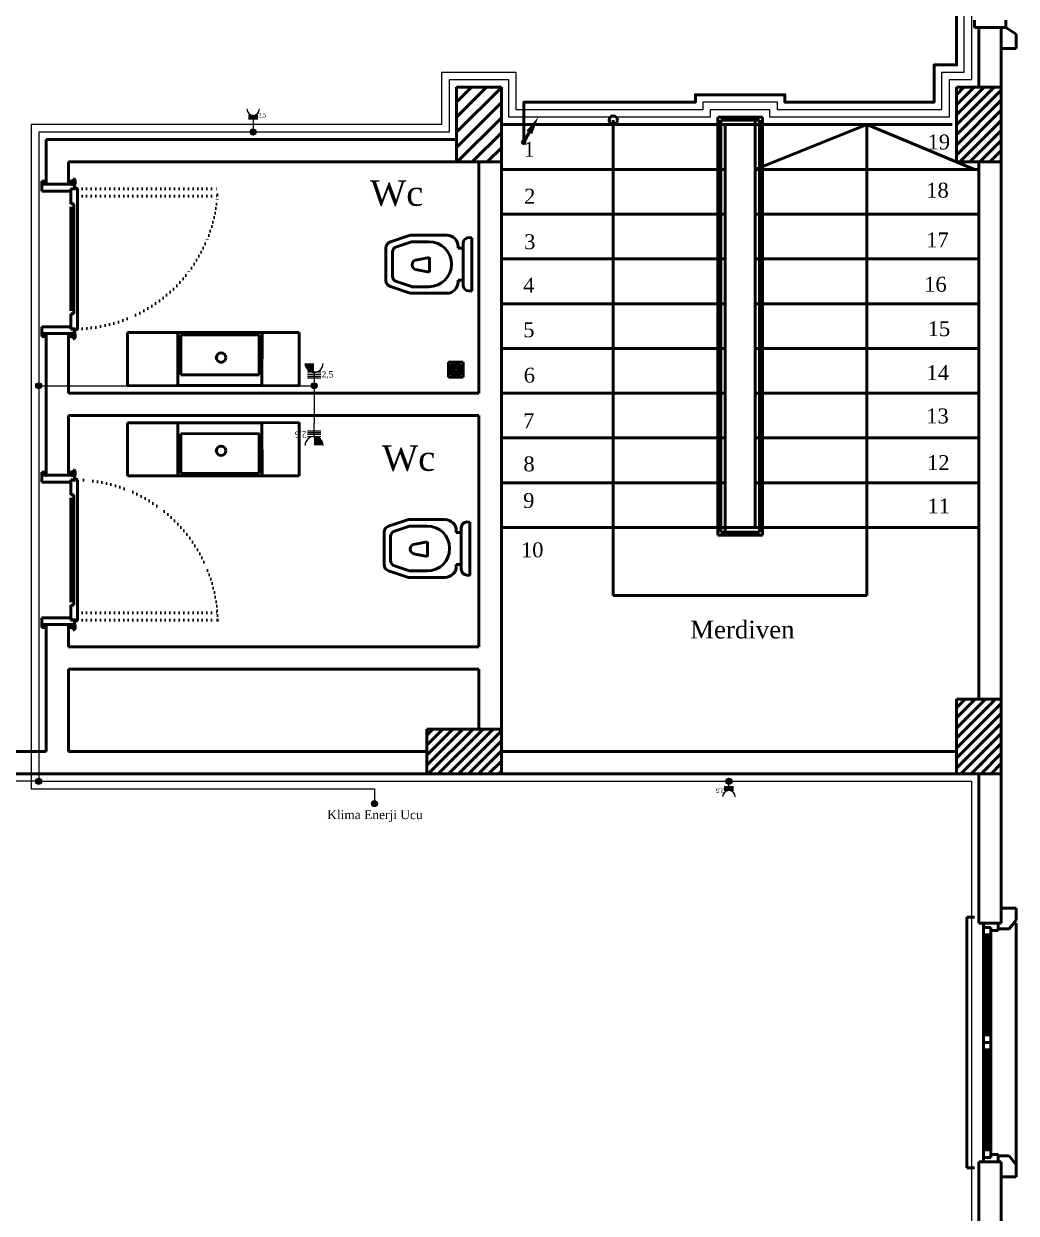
# Model space of a CAD drawing. Header units: millimetres. Extents: x 2046 to 14753, y 2361 to 29276.
# Drawn here: x 4485 to 5150, y 21076 to 21873 of the extents above; entities that cross this region are included whole.
import ezdxf

# ---------------------------------------------------------------- set-up
doc = ezdxf.new("R2010")
doc.units = ezdxf.units.MM
doc.linetypes.add('ACAD_ISO07W100', pattern=[3, 0, -3])
for name, color, linetype, lineweight in [('A.O. DUVAR', 7, 'Continuous', 50), ('KOLON HATTI  0.60 mm', 91, 'Continuous', 53), ('priz', 12, 'Continuous', 25)]:
    doc.layers.add(name, color=color, linetype=linetype, lineweight=lineweight)
doc.layers.add('aydınlatma', color=3, linetype='Continuous')
doc.layers.add('Sorti Kesiti', color=7, linetype='Continuous')
doc.styles.add('A.O. MALZEME', font='times.ttf', dxfattribs={"height": 10})
doc.styles.add('Mimari Yazı', font='times.ttf')

# ---------------------------------------------------------------- blocks, each defined once
blk = doc.blocks.new('*U72')
at = {"layer": 'priz'}
for p, q in [((-5.2, 10.5), (5.2, 10.5)), ((-5.2, 9.2), (5.2, 9.2)), ((-5.2, 7.8), (5.2, 7.8)), ((-5.2, 6.4), (5.2, 6.4)), ((0, 10.5), (0, 0))]:
    blk.add_line(p, q, dxfattribs=at)
blk.add_arc((0, 17.5), 7, 180, 0, dxfattribs=at)
at = {"layer": 'Sorti Kesiti', "style": 'Mimari Yazı'}
blk.add_text('2,5', height=4.9, dxfattribs=at).set_placement((5.4, 8.1))
blk = doc.blocks.new('*U74')
at = {"layer": 'priz'}
for p, q in [((7.5, 15), (-7.5, 15)), ((0, 15), (0, 0)), ((-7.5, 12.9), (7.5, 12.9)), ((-7.5, 10.9), (7.5, 10.9)), ((-7.5, 8.9), (7.5, 8.9))]:
    blk.add_line(p, q, dxfattribs=at)
at = {"layer": 'priz', "const_width": 10}
blk.add_lwpolyline([(-5, 25, 0.414214), (0, 20, 1)], format="xyb", dxfattribs=at)
at = {"layer": 'priz'}
blk.add_arc((0, 25), 10, 180, 0, dxfattribs=at)
at = {"layer": 'Sorti Kesiti', "style": 'Mimari Yazı'}
blk.add_text('2,5', height=7, dxfattribs=at).set_placement((8.4, 9.3))
blk = doc.blocks.new('*U75')
at = {"layer": 'priz'}
for p, q in [((7.5, 15), (-7.5, 15)), ((0, 15), (0, 0)), ((-7.5, 12.9), (7.5, 12.9)), ((-7.5, 10.9), (7.5, 10.9)), ((-7.5, 8.9), (7.5, 8.9))]:
    blk.add_line(p, q, dxfattribs=at)
at = {"layer": 'priz', "const_width": 10}
blk.add_lwpolyline([(-5, 25, 0.414214), (0, 20, 1)], format="xyb", dxfattribs=at)
at = {"layer": 'priz'}
blk.add_arc((0, 25), 10, 180, 0, dxfattribs=at)
at = {"layer": 'Sorti Kesiti', "style": 'Mimari Yazı'}
blk.add_text('2,5', height=7, dxfattribs=at).set_placement((8.4, 9.3))
blk = doc.blocks.new('*U76')
at = {"layer": 'priz'}
for p, q in [((-5.2, 10.5), (5.2, 10.5)), ((-5.2, 9.2), (5.2, 9.2)), ((-5.2, 7.8), (5.2, 7.8)), ((-5.2, 6.4), (5.2, 6.4)), ((0, 10.5), (0, 0))]:
    blk.add_line(p, q, dxfattribs=at)
blk.add_arc((0, 17.5), 7, 180, 0, dxfattribs=at)
at = {"layer": 'Sorti Kesiti', "style": 'Mimari Yazı'}
blk.add_text('2,5', height=4.9, dxfattribs=at).set_placement((5.4, 8.1))
blk = doc.blocks.new('buat priz')
at = {"layer": 'aydınlatma'}
h = blk.add_hatch(color=1, dxfattribs=at)
h.set_gradient(color1=(153, 27, 30), color2=(248, 153, 30), tint=1)
edge = h.paths.add_edge_path()
edge.add_arc((0, 0), 2, 0, 360)
at = {"layer": 'aydınlatma', "color": 1}
blk.add_circle((0, 0), 2, dxfattribs=at)

msp = doc.modelspace()

# ---------------------------------------------------------------- linework, layer by layer
at = {"layer": 'A.O. DUVAR'}
for p, q in [((5121.96, 21875.858), (5121.96, 21870.858)), ((5121.96, 21870.858), (5124.96, 21870.858)), ((5121.96, 21870.858), (5142.96, 21870.858)), ((5124.96, 21830.858), (5124.96, 21870.858)), ((5124.96, 21870.858), (5139.96, 21870.858)), ((5139.96, 21870.858), (5139.96, 21830.858)), ((5142.96, 21870.858), (5142.96, 21875.858)), ((4774.96, 21830.858), (4804.96, 21830.858)), ((4774.96, 21780.858), (4774.96, 21830.858)), ((4804.96, 21830.858), (4804.96, 21780.858)), ((5109.96, 21830.858), (5139.96, 21830.858)), ((5109.96, 21780.858), (5109.96, 21830.858)), ((5139.96, 21830.858), (5124.96, 21830.858)), ((5139.96, 21830.858), (5139.96, 21780.858)), ((4804.96, 21805.858), (4954.96, 21805.858)), ((4807.96, 21805.858), (5106.96, 21805.858)), ((4879.96, 21808.858), (4879.96, 21490.295)), ((4949.96, 21810.858), (4979.96, 21810.858)), ((4949.96, 21530.858), (4949.96, 21810.858)), ((4951.96, 21808.858), (4977.96, 21808.858)), ((4951.96, 21532.858), (4951.96, 21808.858)), ((4954.96, 21532.858), (4954.96, 21805.858)), ((4954.96, 21805.858), (4974.96, 21805.858)), ((4974.96, 21808.858), (4974.96, 21805.858)), ((4974.96, 21805.858), (5019.96, 21805.858)), ((4974.96, 21535.858), (4974.96, 21805.858)), ((5049.96, 21805.858), (4974.96, 21775.858)), ((4977.96, 21808.858), (4977.96, 21532.858)), ((4979.96, 21810.858), (4979.96, 21530.858)), ((5019.96, 21805.858), (5106.96, 21805.858)), ((5049.96, 21490.295), (5049.96, 21805.858)), ((5049.96, 21805.858), (5121.96, 21775.858)), ((4774.96, 21795.858), (4499.96, 21795.858)), ((4499.96, 21795.858), (4499.96, 21765.858)), ((4774.96, 21780.858), (4774.96, 21795.858)), ((4514.96, 21765.858), (4514.96, 21780.858)), ((4514.96, 21780.858), (4774.96, 21780.858)), ((4804.96, 21780.858), (4774.96, 21780.858)), ((4789.96, 21625.858), (4789.96, 21780.858)), ((4789.96, 21780.858), (4804.96, 21780.858)), ((4804.96, 21780.858), (4804.96, 21400.858)), ((4804.96, 21777.058), (4804.96, 21777.058)), ((4804.96, 21777.058), (4804.96, 21773.258)), ((4804.96, 21775.858), (4954.96, 21775.858)), ((4974.96, 21775.858), (5019.96, 21775.858)), ((5019.96, 21775.858), (5124.96, 21775.858)), ((5139.96, 21780.858), (5109.96, 21780.858)), ((5124.96, 21780.858), (5139.96, 21780.858)), ((5124.96, 21420.858), (5124.96, 21780.858)), ((5139.96, 21780.858), (5139.96, 21420.858)), ((4496.96, 21765.858), (4496.96, 21767.858)), ((4496.96, 21767.858), (4499.96, 21767.858)), ((4499.96, 21765.858), (4496.96, 21765.858)), ((4496.96, 21765.858), (4496.96, 21761.358)), ((4499.96, 21767.858), (4499.96, 21765.858)), ((4514.96, 21765.858), (4499.96, 21765.858)), ((4499.96, 21765.858), (4514.96, 21765.858)), ((4517.96, 21767.858), (4514.96, 21767.858)), ((4514.96, 21767.858), (4514.96, 21765.858)), ((4517.96, 21765.858), (4514.96, 21765.858)), ((4517.96, 21765.858), (4517.96, 21767.858)), ((4517.96, 21764.911), (4517.96, 21765.858)), ((4518.01, 21765.336), (4518.01, 21769.336)), ((4518.01, 21769.336), (4518.96, 21769.336)), ((4518.96, 21769.336), (4519.46, 21768.836)), ((4519.46, 21765.836), (4518.96, 21765.336)), ((4519.46, 21768.836), (4519.46, 21765.836)), ((4496.96, 21761.358), (4516.46, 21761.358)), ((4516.46, 21761.358), (4516.46, 21762.858)), ((4516.46, 21762.858), (4519.46, 21762.858)), ((4516.522, 21762.786), (4516.522, 21759.858)), ((4516.522, 21762.786), (4519.522, 21762.786)), ((4516.522, 21759.858), (4516.522, 21752.858)), ((4518.96, 21764.911), (4517.96, 21764.911)), ((4518.96, 21765.336), (4518.01, 21765.336)), ((4519.46, 21764.411), (4518.96, 21764.911)), ((4519.46, 21762.858), (4519.46, 21764.411)), ((4520.022, 21763.411), (4519.522, 21763.411)), ((4519.522, 21763.411), (4519.522, 21762.786)), ((4520.888, 21762.911), (4520.022, 21763.411)), ((4520.888, 21668.858), (4520.888, 21762.911)), ((4516.522, 21750.858), (4516.522, 21681.043)), ((4516.526, 21752.858), (4518.522, 21752.858)), ((4518.522, 21752.858), (4518.522, 21679.043)), ((4804.96, 21745.858), (4954.96, 21745.858)), ((4974.96, 21745.858), (5019.96, 21745.858)), ((5019.96, 21745.858), (5124.96, 21745.858)), ((4804.96, 21715.858), (4954.96, 21715.858)), ((4974.96, 21715.858), (5019.96, 21715.858)), ((5019.96, 21715.858), (5124.96, 21715.858)), ((4804.96, 21685.858), (4954.96, 21685.858)), ((4974.96, 21685.858), (5019.96, 21685.858)), ((5019.96, 21685.858), (5124.96, 21685.858)), ((4516.522, 21679.043), (4518.522, 21679.043)), ((4516.522, 21679.043), (4516.522, 21669.043)), ((4496.96, 21670.358), (4516.46, 21670.358)), ((4496.96, 21665.858), (4496.96, 21670.358)), ((4516.46, 21670.358), (4516.46, 21668.858)), ((4496.96, 21665.858), (4496.96, 21663.858)), ((4499.96, 21665.858), (4496.96, 21665.858)), ((4496.96, 21663.858), (4499.96, 21663.858)), ((4514.96, 21665.858), (4499.96, 21665.858)), ((4499.96, 21663.858), (4499.96, 21665.858)), ((4499.96, 21570.858), (4499.96, 21665.858)), ((4499.96, 21665.858), (4514.96, 21665.858)), ((4517.96, 21665.858), (4514.96, 21665.858)), ((4514.96, 21663.858), (4514.96, 21665.858)), ((4514.96, 21665.858), (4514.96, 21625.858)), ((4517.96, 21663.858), (4514.96, 21663.858)), ((4516.46, 21668.858), (4519.46, 21668.858)), ((4519.521, 21669.043), (4516.522, 21669.043)), ((4518.96, 21666.881), (4517.96, 21666.881)), ((4517.96, 21666.881), (4517.96, 21665.858)), ((4517.96, 21665.858), (4517.96, 21663.858)), ((4518.01, 21666.381), (4518.01, 21662.381)), ((4518.96, 21666.381), (4518.01, 21666.381)), ((4518.01, 21662.381), (4518.96, 21662.381)), ((4519.46, 21667.381), (4518.96, 21666.881)), ((4519.46, 21665.881), (4518.96, 21666.381)), ((4518.96, 21662.381), (4519.46, 21662.881)), ((4519.46, 21668.858), (4519.46, 21667.381)), ((4519.46, 21662.881), (4519.46, 21665.881)), ((4519.522, 21668.358), (4519.521, 21669.043)), ((4519.522, 21668.358), (4520.022, 21668.358)), ((4520.022, 21668.358), (4520.888, 21668.858)), ((4804.96, 21655.858), (4954.96, 21655.858)), ((4974.96, 21655.858), (5019.96, 21655.858)), ((5019.96, 21655.858), (5124.96, 21655.858)), ((4769.48, 21646.641), (4769.48, 21636.641)), ((4779.48, 21646.641), (4769.48, 21646.641)), ((4779.48, 21636.641), (4779.48, 21646.641)), ((4772.813, 21643.308), (4771.1, 21643.308)), ((4773.48, 21642.641), (4771.1, 21642.641)), ((4774.147, 21641.975), (4771.1, 21641.975)), ((4774.147, 21641.308), (4771.1, 21641.308)), ((4773.48, 21640.641), (4771.1, 21640.641)), ((4772.813, 21639.975), (4771.1, 21639.975)), ((4772.813, 21643.308), (4772.813, 21645.022)), ((4772.813, 21638.261), (4772.813, 21639.975)), ((4773.48, 21642.641), (4773.48, 21645.022)), ((4773.48, 21638.261), (4773.48, 21640.641)), ((4774.147, 21641.975), (4774.147, 21645.022)), ((4774.147, 21638.261), (4774.147, 21641.308)), ((4774.813, 21641.975), (4774.813, 21645.022)), ((4777.86, 21641.975), (4774.813, 21641.975)), ((4774.813, 21638.261), (4774.813, 21641.308)), ((4777.86, 21641.308), (4774.813, 21641.308)), ((4775.48, 21642.641), (4775.48, 21645.022)), ((4777.86, 21642.641), (4775.48, 21642.641)), ((4775.48, 21638.261), (4775.48, 21640.641)), ((4777.86, 21640.641), (4775.48, 21640.641)), ((4776.147, 21643.308), (4776.147, 21645.022)), ((4777.86, 21643.308), (4776.147, 21643.308)), ((4776.147, 21638.261), (4776.147, 21639.975)), ((4777.86, 21639.975), (4776.147, 21639.975)), ((4769.48, 21636.641), (4779.48, 21636.641)), ((4514.96, 21625.858), (4789.96, 21625.858)), ((4804.96, 21625.858), (4954.96, 21625.858)), ((4974.96, 21625.858), (5019.96, 21625.858)), ((5019.96, 21625.858), (5124.96, 21625.858)), ((4789.96, 21610.858), (4514.96, 21610.858)), ((4514.96, 21610.858), (4514.96, 21570.858)), ((4789.96, 21455.858), (4789.96, 21610.858)), ((4804.96, 21595.858), (4954.96, 21595.858)), ((4974.96, 21595.858), (5019.96, 21595.858)), ((5019.96, 21595.858), (5124.96, 21595.858)), ((4518.01, 21570.336), (4518.01, 21574.336)), ((4518.01, 21574.336), (4518.96, 21574.336)), ((4518.96, 21574.336), (4519.46, 21573.836)), ((4496.96, 21570.858), (4496.96, 21572.858)), ((4496.96, 21572.858), (4499.96, 21572.858)), ((4496.96, 21570.858), (4496.96, 21566.358)), ((4499.96, 21570.858), (4496.96, 21570.858)), ((4496.96, 21566.358), (4516.46, 21566.358)), ((4499.96, 21572.858), (4499.96, 21570.858)), ((4514.96, 21570.858), (4499.96, 21570.858)), ((4514.96, 21570.858), (4499.96, 21570.858)), ((4517.96, 21572.858), (4514.96, 21572.858)), ((4514.96, 21572.858), (4514.96, 21570.858)), ((4517.96, 21570.858), (4514.96, 21570.858)), ((4516.46, 21566.358), (4516.46, 21567.858)), ((4516.46, 21567.858), (4519.46, 21567.858)), ((4519.521, 21567.674), (4516.522, 21567.674)), ((4516.522, 21557.674), (4516.522, 21567.674)), ((4517.96, 21570.858), (4517.96, 21572.858)), ((4517.96, 21569.836), (4517.96, 21570.858)), ((4518.96, 21569.836), (4517.96, 21569.836)), ((4518.96, 21570.336), (4518.01, 21570.336)), ((4519.46, 21570.836), (4518.96, 21570.336)), ((4519.46, 21569.336), (4518.96, 21569.836)), ((4519.46, 21573.836), (4519.46, 21570.836)), ((4519.46, 21567.858), (4519.46, 21569.336)), ((4519.522, 21568.359), (4519.521, 21567.674)), ((4519.522, 21568.359), (4520.022, 21568.359)), ((4520.022, 21568.359), (4520.888, 21567.859)), ((4520.888, 21567.859), (4520.888, 21473.806)), ((4804.96, 21565.858), (4954.96, 21565.858)), ((4954.96, 21562.858), (4954.96, 21565.858)), ((4974.96, 21565.858), (5124.96, 21565.858)), ((4516.522, 21557.674), (4518.522, 21557.674)), ((4516.522, 21485.858), (4516.522, 21555.674)), ((4518.522, 21483.858), (4518.522, 21557.674)), ((4804.96, 21535.858), (4954.96, 21535.858)), ((4954.96, 21535.858), (4974.96, 21535.858)), ((4974.96, 21535.858), (5124.96, 21535.858)), ((4979.96, 21530.858), (4949.96, 21530.858)), ((4977.96, 21532.858), (4951.96, 21532.858)), ((4879.96, 21490.295), (5049.96, 21490.295)), ((4516.522, 21476.859), (4516.522, 21483.858)), ((4516.526, 21483.858), (4518.522, 21483.858)), ((4496.96, 21475.358), (4516.46, 21475.358)), ((4496.96, 21470.858), (4496.96, 21475.358)), ((4496.96, 21470.858), (4496.96, 21468.858)), ((4499.96, 21470.858), (4496.96, 21470.858)), ((4514.96, 21470.858), (4499.96, 21470.858)), ((4499.96, 21468.858), (4499.96, 21470.858)), ((4499.96, 21385.858), (4499.96, 21470.858)), ((4499.96, 21470.858), (4514.96, 21470.858)), ((4514.96, 21468.858), (4514.96, 21470.858)), ((4517.96, 21470.858), (4514.96, 21470.858)), ((4514.96, 21470.858), (4514.96, 21455.858)), ((4516.46, 21475.358), (4516.46, 21473.858)), ((4516.46, 21473.858), (4519.46, 21473.858)), ((4516.522, 21473.931), (4516.522, 21476.859)), ((4516.522, 21473.931), (4519.522, 21473.931)), ((4517.96, 21471.806), (4517.96, 21470.858)), ((4518.96, 21471.806), (4517.96, 21471.806)), ((4517.96, 21470.858), (4517.96, 21468.858)), ((4518.01, 21471.381), (4518.01, 21467.381)), ((4518.96, 21471.381), (4518.01, 21471.381)), ((4519.46, 21472.306), (4518.96, 21471.806)), ((4519.46, 21470.881), (4518.96, 21471.381)), ((4519.46, 21473.858), (4519.46, 21472.306)), ((4519.46, 21467.881), (4519.46, 21470.881)), ((4519.522, 21473.306), (4519.522, 21473.931)), ((4520.022, 21473.306), (4519.522, 21473.306)), ((4520.888, 21473.806), (4520.022, 21473.306)), ((4496.96, 21468.858), (4499.96, 21468.858)), ((4517.96, 21468.858), (4514.96, 21468.858)), ((4518.01, 21467.381), (4518.96, 21467.381)), ((4518.96, 21467.381), (4519.46, 21467.881)), ((4514.96, 21455.858), (4789.96, 21455.858)), ((4789.96, 21440.858), (4514.96, 21440.858)), ((4514.96, 21440.858), (4514.96, 21385.858)), ((4789.96, 21400.858), (4789.96, 21440.858)), ((5109.96, 21420.858), (5139.96, 21420.858)), ((5109.96, 21370.858), (5109.96, 21420.858)), ((5139.96, 21420.858), (5124.96, 21420.858)), ((5139.96, 21420.858), (5139.96, 21370.858)), ((4754.96, 21400.858), (4804.96, 21400.858)), ((4754.96, 21370.858), (4754.96, 21400.858)), ((4804.96, 21400.858), (4789.96, 21400.858)), ((4804.96, 21400.858), (4804.96, 21370.858)), ((4349.96, 21385.858), (4499.96, 21385.858)), ((4514.96, 21385.858), (4754.96, 21385.858)), ((4754.96, 21385.858), (4754.96, 21370.858)), ((4804.96, 21385.858), (5109.96, 21385.858)), ((4804.96, 21370.858), (4804.96, 21385.858)), ((5109.96, 21385.858), (5109.96, 21370.858)), ((4754.96, 21370.858), (4349.96, 21370.858)), ((4804.96, 21370.858), (4754.96, 21370.858)), ((5109.96, 21370.858), (4804.96, 21370.858)), ((5139.96, 21370.858), (5109.96, 21370.858)), ((5124.96, 21270.858), (5124.96, 21370.858)), ((5124.96, 21370.858), (5139.96, 21370.858)), ((5139.96, 21370.858), (5139.96, 21270.858)), ((5121.96, 21274.858), (5116.96, 21274.858)), ((5116.96, 21274.858), (5116.96, 21106.858)), ((5121.96, 21274.858), (5116.96, 21274.858)), ((5116.96, 21274.858), (5116.96, 21106.858)), ((5139.96, 21270.858), (5124.96, 21270.858)), ((5137.96, 21270.858), (5127.96, 21270.858)), ((5127.96, 21270.858), (5127.96, 21267.858)), ((5137.96, 21270.858), (5127.96, 21270.858)), ((5127.96, 21270.858), (5127.96, 21267.858)), ((5127.96, 21267.858), (5132.96, 21267.858)), ((5127.96, 21267.858), (5127.96, 21262.858)), ((5132.96, 21267.858), (5127.96, 21267.858)), ((5127.96, 21267.858), (5132.96, 21267.858)), ((5127.96, 21267.858), (5127.96, 21262.858)), ((5132.96, 21267.858), (5127.96, 21267.858)), ((5132.96, 21267.858), (5132.96, 21265.858)), ((5132.96, 21262.858), (5132.96, 21267.858)), ((5132.96, 21267.858), (5132.96, 21265.858)), ((5132.96, 21262.858), (5132.96, 21267.858)), ((5132.96, 21265.858), (5137.96, 21265.858)), ((5132.96, 21265.858), (5137.96, 21265.858)), ((5137.96, 21265.858), (5137.96, 21270.858)), ((5137.96, 21265.858), (5137.96, 21270.858)), ((5149.96, 21270.873), (5149.96, 21108.843)), ((5149.96, 21270.873), (5149.96, 21108.843)), ((5127.96, 21262.858), (5127.96, 21195.858)), ((5127.96, 21262.858), (5132.96, 21262.858)), ((5127.96, 21262.858), (5127.96, 21195.858)), ((5127.96, 21262.858), (5132.96, 21262.858)), ((5129.46, 21262.858), (5129.46, 21195.858)), ((5129.46, 21262.858), (5129.46, 21195.858)), ((5130.46, 21262.858), (5130.46, 21195.858)), ((5130.46, 21262.858), (5130.46, 21195.858)), ((5131.46, 21262.858), (5131.46, 21195.858)), ((5131.46, 21262.858), (5131.46, 21195.858)), ((5132.96, 21195.858), (5132.96, 21262.858)), ((5132.96, 21195.858), (5132.96, 21262.858)), ((5127.96, 21195.858), (5127.96, 21190.858)), ((5132.96, 21195.858), (5127.96, 21195.858)), ((5127.96, 21195.858), (5127.96, 21190.858)), ((5132.96, 21195.858), (5127.96, 21195.858)), ((5132.96, 21190.858), (5132.96, 21195.858)), ((5132.96, 21190.858), (5132.96, 21195.858)), ((5127.96, 21190.858), (5132.96, 21190.858)), ((5127.96, 21185.858), (5127.96, 21190.858)), ((5127.96, 21190.858), (5132.96, 21190.858)), ((5127.96, 21190.858), (5132.96, 21190.858)), ((5127.96, 21185.858), (5127.96, 21190.858)), ((5127.96, 21190.858), (5132.96, 21190.858)), ((5127.96, 21118.858), (5127.96, 21185.858)), ((5132.96, 21185.858), (5127.96, 21185.858)), ((5127.96, 21118.858), (5127.96, 21185.858)), ((5132.96, 21185.858), (5127.96, 21185.858)), ((5129.46, 21118.858), (5129.46, 21185.858)), ((5129.46, 21118.858), (5129.46, 21185.858)), ((5130.46, 21118.858), (5130.46, 21185.858)), ((5130.46, 21118.858), (5130.46, 21185.858)), ((5131.46, 21118.858), (5131.46, 21185.858)), ((5131.46, 21118.858), (5131.46, 21185.858)), ((5132.96, 21190.858), (5132.96, 21185.858)), ((5132.96, 21190.858), (5132.96, 21185.858)), ((5132.96, 21185.858), (5132.96, 21118.858)), ((5132.96, 21185.858), (5132.96, 21118.858)), ((5127.96, 21113.858), (5127.96, 21118.858)), ((5127.96, 21118.858), (5132.96, 21118.858)), ((5127.96, 21113.858), (5127.96, 21118.858)), ((5127.96, 21118.858), (5132.96, 21118.858)), ((5127.96, 21110.858), (5127.96, 21113.858)), ((5127.96, 21113.858), (5132.96, 21113.858)), ((5132.96, 21113.858), (5127.96, 21113.858)), ((5127.96, 21110.858), (5127.96, 21113.858)), ((5127.96, 21113.858), (5132.96, 21113.858)), ((5132.96, 21113.858), (5127.96, 21113.858)), ((5132.96, 21118.858), (5132.96, 21113.858)), ((5132.96, 21118.858), (5132.96, 21113.858)), ((5132.96, 21113.858), (5132.96, 21115.858)), ((5132.96, 21115.858), (5137.96, 21115.858)), ((5132.96, 21113.858), (5132.96, 21115.858)), ((5132.96, 21115.858), (5137.96, 21115.858)), ((5137.96, 21115.858), (5137.96, 21110.858)), ((5137.96, 21115.858), (5137.96, 21110.858)), ((5116.96, 21106.858), (5121.96, 21106.858)), ((5116.96, 21106.858), (5121.96, 21106.858)), ((5124.96, 21010.858), (5124.96, 21110.858)), ((5124.96, 21110.858), (5139.96, 21110.858)), ((5137.96, 21110.858), (5127.96, 21110.858)), ((5137.96, 21110.858), (5127.96, 21110.858)), ((5139.96, 21110.858), (5139.96, 21010.858))]:
    msp.add_line(p, q, dxfattribs=at)
at = {"layer": 'A.O. DUVAR', "ltscale": 100}
for p, q in [((5139.96, 21870.858), (5142.96, 21870.941)), ((5139.96, 21870.858), (5142.96, 21870.941)), ((5139.96, 21866.858), (5139.96, 21870.858)), ((5139.96, 21866.858), (5139.96, 21870.858)), ((5142.96, 21870.941), (5149.96, 21866.419)), ((5142.96, 21870.941), (5149.96, 21866.419)), ((5139.96, 21856.858), (5139.96, 21866.858)), ((5139.96, 21866.858), (5139.96, 21866.858)), ((5139.96, 21856.858), (5139.96, 21866.858)), ((5139.96, 21866.858), (5139.96, 21866.858)), ((5149.96, 21866.419), (5149.96, 21856.858)), ((5149.96, 21866.419), (5149.96, 21856.858)), ((5149.96, 21856.858), (5139.96, 21856.858)), ((5149.96, 21856.858), (5139.96, 21856.858)), ((5149.96, 21280.858), (5139.96, 21280.858)), ((5139.96, 21280.858), (5139.96, 21270.858)), ((5149.96, 21280.858), (5139.96, 21280.858)), ((5139.96, 21280.858), (5139.96, 21270.858)), ((5149.96, 21272.873), (5149.96, 21280.858)), ((5149.96, 21272.873), (5149.96, 21280.858)), ((5145.162, 21266.858), (5149.96, 21272.873)), ((5145.162, 21266.858), (5149.96, 21272.873)), ((5139.96, 21270.858), (5137.96, 21270.858)), ((5137.96, 21270.858), (5137.96, 21266.858)), ((5139.96, 21270.858), (5137.96, 21270.858)), ((5137.96, 21270.858), (5137.96, 21266.858)), ((5137.96, 21266.858), (5145.162, 21266.858)), ((5137.96, 21266.858), (5145.162, 21266.858)), ((5137.96, 21110.858), (5137.96, 21114.858)), ((5137.96, 21114.858), (5145.162, 21114.858)), ((5137.96, 21110.858), (5137.96, 21114.858)), ((5137.96, 21114.858), (5145.162, 21114.858)), ((5145.162, 21114.858), (5149.96, 21108.843)), ((5145.162, 21114.858), (5149.96, 21108.843)), ((5139.96, 21110.858), (5137.96, 21110.858)), ((5139.96, 21110.858), (5137.96, 21110.858)), ((5139.96, 21100.858), (5139.96, 21110.858)), ((5139.96, 21100.858), (5139.96, 21110.858)), ((5149.96, 21108.843), (5149.96, 21100.858)), ((5149.96, 21108.843), (5149.96, 21100.858)), ((5149.96, 21100.858), (5139.96, 21100.858)), ((5149.96, 21100.858), (5139.96, 21100.858))]:
    msp.add_line(p, q, dxfattribs=at)
at = {"layer": 'A.O. DUVAR', "linetype": 'Continuous', "ltscale": 10}
for p, q in [((4774.96, 21820.874), (4784.944, 21830.858)), ((4774.96, 21810.772), (4795.047, 21830.858)), ((4774.96, 21800.669), (4804.96, 21830.669)), ((4778.748, 21829.713), (4778.748, 21829.713)), ((4788.851, 21829.713), (4788.851, 21829.713)), ((4798.954, 21829.713), (4798.954, 21829.713)), ((5109.96, 21825.85), (5114.969, 21830.858)), ((5109.96, 21819.115), (5121.704, 21830.858)), ((5109.96, 21812.38), (5128.439, 21830.858)), ((5109.96, 21805.644), (5135.174, 21830.858)), ((4783.799, 21824.662), (4783.799, 21824.662)), ((4793.902, 21824.662), (4793.902, 21824.662)), ((4804.005, 21824.662), (4804.005, 21824.662)), ((5109.96, 21798.909), (5139.96, 21828.909)), ((5109.96, 21792.174), (5139.96, 21822.174)), ((5112.14, 21824.662), (5112.14, 21824.662)), ((5115.508, 21828.029), (5115.508, 21828.029)), ((5115.508, 21821.294), (5115.508, 21821.294)), ((5118.875, 21824.662), (5118.875, 21824.662)), ((5122.243, 21828.029), (5122.243, 21828.029)), ((5122.243, 21821.294), (5122.243, 21821.294)), ((5125.61, 21824.662), (5125.61, 21824.662)), ((5128.978, 21828.029), (5128.978, 21828.029)), ((5128.978, 21821.294), (5128.978, 21821.294)), ((5132.346, 21824.662), (5132.346, 21824.662)), ((5135.713, 21828.029), (5135.713, 21828.029)), ((5135.713, 21821.294), (5135.713, 21821.294)), ((5139.081, 21824.662), (5139.081, 21824.662)), ((4774.96, 21790.566), (4804.96, 21820.566)), ((4778.748, 21819.61), (4778.748, 21819.61)), ((4783.799, 21814.559), (4783.799, 21814.559)), ((4788.851, 21819.61), (4788.851, 21819.61)), ((4793.902, 21814.559), (4793.902, 21814.559)), ((4798.954, 21819.61), (4798.954, 21819.61)), ((4804.005, 21814.559), (4804.005, 21814.559)), ((5109.96, 21785.439), (5139.96, 21815.439)), ((5112.14, 21817.927), (5112.14, 21817.927)), ((5115.508, 21814.559), (5115.508, 21814.559)), ((5118.875, 21817.927), (5118.875, 21817.927)), ((5122.243, 21814.559), (5122.243, 21814.559)), ((5125.61, 21817.927), (5125.61, 21817.927)), ((5128.978, 21814.559), (5128.978, 21814.559)), ((5132.346, 21817.927), (5132.346, 21817.927)), ((5135.713, 21814.559), (5135.713, 21814.559)), ((5139.081, 21817.927), (5139.081, 21817.927)), ((4775.356, 21780.858), (4804.96, 21810.463)), ((4778.748, 21809.508), (4778.748, 21809.508)), ((4788.851, 21809.508), (4788.851, 21809.508)), ((4798.954, 21809.508), (4798.954, 21809.508)), ((5112.115, 21780.858), (5139.96, 21808.704)), ((5112.14, 21811.192), (5112.14, 21811.192)), ((5115.508, 21807.824), (5115.508, 21807.824)), ((5118.875, 21811.192), (5118.875, 21811.192)), ((5122.243, 21807.824), (5122.243, 21807.824)), ((5125.61, 21811.192), (5125.61, 21811.192)), ((5128.978, 21807.824), (5128.978, 21807.824)), ((5132.346, 21811.192), (5132.346, 21811.192)), ((5135.713, 21807.824), (5135.713, 21807.824)), ((5139.081, 21811.192), (5139.081, 21811.192)), ((4778.748, 21799.405), (4778.748, 21799.405)), ((4783.799, 21804.456), (4783.799, 21804.456)), ((4785.458, 21780.858), (4804.96, 21800.36)), ((4788.851, 21799.405), (4788.851, 21799.405)), ((4793.902, 21804.456), (4793.902, 21804.456)), ((4798.954, 21799.405), (4798.954, 21799.405)), ((4804.005, 21804.456), (4804.005, 21804.456)), ((5112.14, 21804.456), (5112.14, 21804.456)), ((5112.14, 21797.721), (5112.14, 21797.721)), ((5115.508, 21801.089), (5115.508, 21801.089)), ((5118.85, 21780.858), (5139.96, 21801.968)), ((5118.875, 21804.456), (5118.875, 21804.456)), ((5118.875, 21797.721), (5118.875, 21797.721)), ((5122.243, 21801.089), (5122.243, 21801.089)), ((5125.61, 21804.456), (5125.61, 21804.456)), ((5125.61, 21797.721), (5125.61, 21797.721)), ((5128.978, 21801.089), (5128.978, 21801.089)), ((5132.346, 21804.456), (5132.346, 21804.456)), ((5132.346, 21797.721), (5132.346, 21797.721)), ((5135.713, 21801.089), (5135.713, 21801.089)), ((5139.081, 21804.456), (5139.081, 21804.456)), ((5139.081, 21797.721), (5139.081, 21797.721)), ((4783.799, 21794.354), (4783.799, 21794.354)), ((4793.902, 21794.354), (4793.902, 21794.354)), ((4795.561, 21780.858), (4804.96, 21790.258)), ((4804.005, 21794.354), (4804.005, 21794.354)), ((5112.14, 21790.986), (5112.14, 21790.986)), ((5115.508, 21794.354), (5115.508, 21794.354)), ((5118.875, 21790.986), (5118.875, 21790.986)), ((5122.243, 21794.354), (5122.243, 21794.354)), ((5125.586, 21780.858), (5139.96, 21795.233)), ((5125.61, 21790.986), (5125.61, 21790.986)), ((5128.978, 21794.354), (5128.978, 21794.354)), ((5132.346, 21790.986), (5132.346, 21790.986)), ((5135.713, 21794.354), (5135.713, 21794.354)), ((5139.081, 21790.986), (5139.081, 21790.986)), ((4778.748, 21789.302), (4778.748, 21789.302)), ((4783.799, 21784.251), (4783.799, 21784.251)), ((4788.851, 21789.302), (4788.851, 21789.302)), ((4793.902, 21784.251), (4793.902, 21784.251)), ((4798.954, 21789.302), (4798.954, 21789.302)), ((4804.005, 21784.251), (4804.005, 21784.251)), ((5112.14, 21784.251), (5112.14, 21784.251)), ((5115.508, 21787.618), (5115.508, 21787.618)), ((5118.875, 21784.251), (5118.875, 21784.251)), ((5122.243, 21787.618), (5122.243, 21787.618)), ((5125.61, 21784.251), (5125.61, 21784.251)), ((5128.978, 21787.618), (5128.978, 21787.618)), ((5132.321, 21780.858), (5139.96, 21788.498)), ((5132.346, 21784.251), (5132.346, 21784.251)), ((5135.713, 21787.618), (5135.713, 21787.618)), ((5139.056, 21780.858), (5139.96, 21781.763)), ((5139.081, 21784.251), (5139.081, 21784.251)), ((5115.508, 21780.883), (5115.508, 21780.883)), ((5122.243, 21780.883), (5122.243, 21780.883)), ((5128.978, 21780.883), (5128.978, 21780.883)), ((5135.713, 21780.883), (5135.713, 21780.883)), ((5109.96, 21415.003), (5115.816, 21420.858)), ((5109.96, 21408.268), (5122.551, 21420.858)), ((5109.96, 21401.533), (5129.286, 21420.858)), ((5109.96, 21394.798), (5136.021, 21420.858)), ((5109.96, 21388.062), (5139.96, 21418.062)), ((5112.14, 21420.55), (5112.14, 21420.55)), ((5115.508, 21417.183), (5115.508, 21417.183)), ((5118.875, 21420.55), (5118.875, 21420.55)), ((5122.243, 21417.183), (5122.243, 21417.183)), ((5125.61, 21420.55), (5125.61, 21420.55)), ((5128.978, 21417.183), (5128.978, 21417.183)), ((5132.346, 21420.55), (5132.346, 21420.55)), ((5135.713, 21417.183), (5135.713, 21417.183)), ((5139.081, 21420.55), (5139.081, 21420.55)), ((5109.96, 21381.327), (5139.96, 21411.327)), ((5112.14, 21413.815), (5112.14, 21413.815)), ((5112.14, 21407.08), (5112.14, 21407.08)), ((5115.508, 21410.448), (5115.508, 21410.448)), ((5118.875, 21413.815), (5118.875, 21413.815)), ((5118.875, 21407.08), (5118.875, 21407.08)), ((5122.243, 21410.448), (5122.243, 21410.448)), ((5125.61, 21413.815), (5125.61, 21413.815)), ((5125.61, 21407.08), (5125.61, 21407.08)), ((5128.978, 21410.448), (5128.978, 21410.448)), ((5132.346, 21413.815), (5132.346, 21413.815)), ((5132.346, 21407.08), (5132.346, 21407.08)), ((5135.713, 21410.448), (5135.713, 21410.448)), ((5139.081, 21413.815), (5139.081, 21413.815)), ((5139.081, 21407.08), (5139.081, 21407.08)), ((4754.96, 21396.763), (4759.056, 21400.858)), ((4754.96, 21390.028), (4765.791, 21400.858)), ((4754.96, 21383.292), (4772.526, 21400.858)), ((4754.96, 21376.557), (4779.262, 21400.858)), ((4755.175, 21400.345), (4755.175, 21400.345)), ((4755.997, 21370.858), (4785.997, 21400.858)), ((4761.91, 21400.345), (4761.91, 21400.345)), ((4762.732, 21370.858), (4792.732, 21400.858)), ((4768.645, 21400.345), (4768.645, 21400.345)), ((4769.467, 21370.858), (4799.467, 21400.858)), ((4775.38, 21400.345), (4775.38, 21400.345)), ((4776.202, 21370.858), (4804.96, 21399.616)), ((4782.116, 21400.345), (4782.116, 21400.345)), ((4788.851, 21400.345), (4788.851, 21400.345)), ((4795.586, 21400.345), (4795.586, 21400.345)), ((4802.321, 21400.345), (4802.321, 21400.345)), ((5109.96, 21374.592), (5139.96, 21404.592)), ((5112.14, 21400.345), (5112.14, 21400.345)), ((5115.508, 21403.712), (5115.508, 21403.712)), ((5118.875, 21400.345), (5118.875, 21400.345)), ((5122.243, 21403.712), (5122.243, 21403.712)), ((5125.61, 21400.345), (5125.61, 21400.345)), ((5128.978, 21403.712), (5128.978, 21403.712)), ((5132.346, 21400.345), (5132.346, 21400.345)), ((5135.713, 21403.712), (5135.713, 21403.712)), ((5139.081, 21400.345), (5139.081, 21400.345)), ((4755.175, 21393.61), (4755.175, 21393.61)), ((4758.542, 21396.977), (4758.542, 21396.977)), ((4761.91, 21393.61), (4761.91, 21393.61)), ((4765.278, 21396.977), (4765.278, 21396.977)), ((4768.645, 21393.61), (4768.645, 21393.61)), ((4772.013, 21396.977), (4772.013, 21396.977)), ((4775.38, 21393.61), (4775.38, 21393.61)), ((4778.748, 21396.977), (4778.748, 21396.977)), ((4782.116, 21393.61), (4782.116, 21393.61)), ((4782.937, 21370.858), (4804.96, 21392.881)), ((4785.483, 21396.977), (4785.483, 21396.977)), ((4788.851, 21393.61), (4788.851, 21393.61)), ((4792.218, 21396.977), (4792.218, 21396.977)), ((4795.586, 21393.61), (4795.586, 21393.61)), ((4798.954, 21396.977), (4798.954, 21396.977)), ((4802.321, 21393.61), (4802.321, 21393.61)), ((5112.14, 21393.61), (5112.14, 21393.61)), ((5112.962, 21370.858), (5139.96, 21397.857)), ((5115.508, 21396.977), (5115.508, 21396.977)), ((5118.875, 21393.61), (5118.875, 21393.61)), ((5119.697, 21370.858), (5139.96, 21391.122)), ((5122.243, 21396.977), (5122.243, 21396.977)), ((5125.61, 21393.61), (5125.61, 21393.61)), ((5128.978, 21396.977), (5128.978, 21396.977)), ((5132.346, 21393.61), (5132.346, 21393.61)), ((5135.713, 21396.977), (5135.713, 21396.977)), ((5139.081, 21393.61), (5139.081, 21393.61)), ((4755.175, 21386.874), (4755.175, 21386.874)), ((4758.542, 21390.242), (4758.542, 21390.242)), ((4758.542, 21383.507), (4758.542, 21383.507)), ((4761.91, 21386.874), (4761.91, 21386.874)), ((4765.278, 21390.242), (4765.278, 21390.242)), ((4765.278, 21383.507), (4765.278, 21383.507)), ((4768.645, 21386.874), (4768.645, 21386.874)), ((4772.013, 21390.242), (4772.013, 21390.242)), ((4772.013, 21383.507), (4772.013, 21383.507)), ((4775.38, 21386.874), (4775.38, 21386.874)), ((4778.748, 21390.242), (4778.748, 21390.242)), ((4778.748, 21383.507), (4778.748, 21383.507)), ((4782.116, 21386.874), (4782.116, 21386.874)), ((4785.483, 21390.242), (4785.483, 21390.242)), ((4785.483, 21383.507), (4785.483, 21383.507)), ((4788.851, 21386.874), (4788.851, 21386.874)), ((4789.673, 21370.858), (4804.96, 21386.146)), ((4792.218, 21390.242), (4792.218, 21390.242)), ((4792.218, 21383.507), (4792.218, 21383.507)), ((4795.586, 21386.874), (4795.586, 21386.874)), ((4798.954, 21390.242), (4798.954, 21390.242)), ((4798.954, 21383.507), (4798.954, 21383.507)), ((4802.321, 21386.874), (4802.321, 21386.874)), ((5112.14, 21386.874), (5112.14, 21386.874)), ((5115.508, 21390.242), (5115.508, 21390.242)), ((5115.508, 21383.507), (5115.508, 21383.507)), ((5118.875, 21386.874), (5118.875, 21386.874)), ((5122.243, 21390.242), (5122.243, 21390.242)), ((5122.243, 21383.507), (5122.243, 21383.507)), ((5125.61, 21386.874), (5125.61, 21386.874)), ((5126.432, 21370.858), (5139.96, 21384.386)), ((5128.978, 21390.242), (5128.978, 21390.242)), ((5128.978, 21383.507), (5128.978, 21383.507)), ((5132.346, 21386.874), (5132.346, 21386.874)), ((5135.713, 21390.242), (5135.713, 21390.242)), ((5135.713, 21383.507), (5135.713, 21383.507)), ((5139.081, 21386.874), (5139.081, 21386.874)), ((4755.175, 21380.139), (4755.175, 21380.139)), ((4758.542, 21376.772), (4758.542, 21376.772)), ((4761.91, 21380.139), (4761.91, 21380.139)), ((4765.278, 21376.772), (4765.278, 21376.772)), ((4768.645, 21380.139), (4768.645, 21380.139)), ((4772.013, 21376.772), (4772.013, 21376.772)), ((4775.38, 21380.139), (4775.38, 21380.139)), ((4778.748, 21376.772), (4778.748, 21376.772)), ((4782.116, 21380.139), (4782.116, 21380.139)), ((4785.483, 21376.772), (4785.483, 21376.772)), ((4788.851, 21380.139), (4788.851, 21380.139)), ((4792.218, 21376.772), (4792.218, 21376.772)), ((4795.586, 21380.139), (4795.586, 21380.139)), ((4796.408, 21370.858), (4804.96, 21379.411)), ((4798.954, 21376.772), (4798.954, 21376.772)), ((4802.321, 21380.139), (4802.321, 21380.139)), ((5112.14, 21380.139), (5112.14, 21380.139)), ((5115.508, 21376.772), (5115.508, 21376.772)), ((5118.875, 21380.139), (5118.875, 21380.139)), ((5122.243, 21376.772), (5122.243, 21376.772)), ((5125.61, 21380.139), (5125.61, 21380.139)), ((5128.978, 21376.772), (5128.978, 21376.772)), ((5132.346, 21380.139), (5132.346, 21380.139)), ((5133.167, 21370.858), (5139.96, 21377.651)), ((5135.713, 21376.772), (5135.713, 21376.772)), ((5139.081, 21380.139), (5139.081, 21380.139)), ((4755.175, 21373.404), (4755.175, 21373.404)), ((4761.91, 21373.404), (4761.91, 21373.404)), ((4768.645, 21373.404), (4768.645, 21373.404)), ((4775.38, 21373.404), (4775.38, 21373.404)), ((4782.116, 21373.404), (4782.116, 21373.404)), ((4788.851, 21373.404), (4788.851, 21373.404)), ((4795.586, 21373.404), (4795.586, 21373.404)), ((4802.321, 21373.404), (4802.321, 21373.404)), ((4803.143, 21370.858), (4804.96, 21372.676)), ((5112.14, 21373.404), (5112.14, 21373.404)), ((5118.875, 21373.404), (5118.875, 21373.404)), ((5125.61, 21373.404), (5125.61, 21373.404)), ((5132.346, 21373.404), (5132.346, 21373.404)), ((5139.081, 21373.404), (5139.081, 21373.404)), ((5139.903, 21370.858), (5139.96, 21370.916))]:
    msp.add_line(p, q, dxfattribs=at)
at = {"layer": 'A.O. DUVAR', "linetype": 'ACAD_ISO07W100'}
for p, q in [((4520.888, 21762.911), (4614.888, 21762.911)), ((4520.888, 21757.911), (4614.888, 21757.911)), ((4520.888, 21478.806), (4614.888, 21478.806)), ((4520.888, 21473.806), (4614.888, 21473.806))]:
    msp.add_line(p, q, dxfattribs=at)
at = {"layer": 'A.O. DUVAR', "linetype": 'Continuous'}
for p, q in [((4730.645, 21727.274), (4743.29, 21731.489)), ((4734.669, 21723.978), (4744.681, 21727.315)), ((4745.029, 21731.771), (4768.337, 21731.771)), ((4745.029, 21727.371), (4756.479, 21727.371)), ((4779.337, 21698.331), (4779.337, 21726.271)), ((4783.187, 21730.121), (4785.151, 21729.943)), ((4785.151, 21729.943), (4785.151, 21694.303)), ((4727.637, 21701.503), (4727.637, 21723.1)), ((4732.037, 21704.278), (4732.037, 21720.325)), ((4776.037, 21724.071), (4776.037, 21722.971)), ((4776.037, 21722.971), (4779.337, 21722.971)), ((4779.195, 21718.571), (4779.337, 21718.571)), ((4748.457, 21715.209), (4756.707, 21716.859)), ((4756.707, 21716.859), (4756.707, 21706.959)), ((4756.707, 21706.959), (4748.457, 21708.609)), ((4779.337, 21706.031), (4779.195, 21706.031)), ((4743.29, 21693.114), (4730.645, 21697.329)), ((4744.681, 21697.288), (4734.669, 21700.625)), ((4756.479, 21697.231), (4745.029, 21697.231)), ((4779.337, 21701.631), (4776.037, 21701.631)), ((4776.037, 21701.631), (4776.037, 21700.531)), ((4785.151, 21694.303), (4783.187, 21694.481)), ((4768.337, 21692.831), (4745.029, 21692.831)), ((4588.118, 21666.62), (4554.478, 21666.62)), ((4554.478, 21666.62), (4554.478, 21630.918)), ((4588.118, 21666.62), (4588.11, 21630.918)), ((4588.118, 21666.62), (4644.587, 21666.607)), ((4590.118, 21665.071), (4590.112, 21638.285)), ((4590.118, 21665.071), (4642.587, 21665.059)), ((4642.587, 21665.059), (4642.581, 21638.273)), ((4644.587, 21666.607), (4644.579, 21630.905)), ((4644.588, 21666.607), (4669.588, 21666.596)), ((4669.588, 21666.596), (4669.571, 21630.893)), ((4590.112, 21638.285), (4642.581, 21638.273)), ((4554.478, 21630.918), (4588.11, 21630.949)), ((4588.11, 21630.949), (4644.579, 21630.936)), ((4669.571, 21630.893), (4644.58, 21630.936)), ((4554.478, 21570.423), (4554.478, 21606.126)), ((4554.478, 21606.126), (4588.11, 21606.094)), ((4588.118, 21570.423), (4588.11, 21606.126)), ((4588.11, 21606.094), (4644.579, 21606.107)), ((4644.587, 21570.436), (4644.579, 21606.139)), ((4669.571, 21606.15), (4644.58, 21606.107)), ((4669.588, 21570.448), (4669.571, 21606.15)), ((4590.112, 21598.758), (4642.581, 21598.77)), ((4590.118, 21571.972), (4590.112, 21598.758)), ((4642.587, 21571.984), (4642.581, 21598.77)), ((4588.118, 21570.423), (4554.478, 21570.423)), ((4588.118, 21570.423), (4644.587, 21570.436)), ((4590.118, 21571.972), (4642.587, 21571.984)), ((4644.588, 21570.436), (4669.588, 21570.448)), ((4729.399, 21536.79), (4742.044, 21541.005)), ((4733.423, 21533.494), (4743.436, 21536.831)), ((4743.783, 21541.288), (4767.091, 21541.288)), ((4743.783, 21536.888), (4755.233, 21536.888)), ((4778.091, 21507.848), (4778.091, 21535.788)), ((4781.941, 21539.638), (4783.905, 21539.459)), ((4783.905, 21539.459), (4783.905, 21503.819)), ((4726.391, 21511.019), (4726.391, 21532.616)), ((4730.791, 21513.794), (4730.791, 21529.841)), ((4774.791, 21533.588), (4774.791, 21532.488)), ((4774.791, 21532.488), (4778.091, 21532.488)), ((4777.949, 21528.088), (4778.091, 21528.088)), ((4747.211, 21524.726), (4755.461, 21526.376)), ((4755.461, 21526.376), (4755.461, 21516.476)), ((4755.461, 21516.476), (4747.211, 21518.126)), ((4778.091, 21511.148), (4774.791, 21511.148)), ((4774.791, 21511.148), (4774.791, 21510.048)), ((4778.091, 21515.548), (4777.949, 21515.548)), ((4742.044, 21502.63), (4729.399, 21506.845)), ((4743.436, 21506.804), (4733.423, 21510.141)), ((4755.233, 21506.748), (4743.783, 21506.748)), ((4783.905, 21503.819), (4781.941, 21503.998)), ((4767.091, 21502.348), (4743.783, 21502.348))]:
    msp.add_line(p, q, dxfattribs=at)
at = {"layer": 'A.O. DUVAR'}
for centre, radius in [((4879.96, 21808.858), 2.781), ((4774.48, 21641.641), 4.333)]:
    msp.add_circle(centre, radius, dxfattribs=at)
at = {"layer": 'A.O. DUVAR', "linetype": 'Continuous'}
for centre in [(4617.158, 21649.732), (4617.158, 21587.311)]:
    msp.add_circle(centre, 3.181, dxfattribs=at)
at = {"layer": 'A.O. DUVAR', "linetype": 'ACAD_ISO07W100'}
for centre, start, end in [((4518.656, 21765.141), 271.360046, 358.672043), ((4518.656, 21471.575), 1.327957, 88.639954)]:
    msp.add_arc(centre, 96.258, start, end, dxfattribs=at)
at = {"layer": 'A.O. DUVAR', "linetype": 'Continuous'}
for centre, radius, start, end in [((4732.037, 21723.1), 4.4, 108.434949, 180), ((4745.029, 21726.271), 5.5, 90, 108.434949), ((4745.029, 21726.271), 1.1, 90, 108.434949), ((4756.479, 21712.301), 15.07, 270, 90), ((4768.337, 21724.071), 7.7, 0, 90), ((4783.187, 21726.271), 3.85, 90, 180), ((4735.887, 21720.325), 3.85, 108.434949, 180), ((4748.457, 21711.909), 3.3, 90, 270), ((4735.887, 21704.278), 3.85, 180, 251.565051), ((4732.037, 21701.503), 4.4, 180, 251.565051), ((4745.029, 21698.331), 1.1, 251.565051, 270), ((4768.337, 21700.531), 7.7, 270, 0), ((4783.187, 21698.331), 3.85, 180, 270), ((4745.029, 21698.331), 5.5, 251.565051, 270), ((4730.791, 21532.616), 4.4, 108.434949, 180), ((4743.783, 21535.788), 5.5, 90, 108.434949), ((4743.783, 21535.788), 1.1, 90, 108.434949), ((4755.233, 21521.818), 15.07, 270, 90), ((4767.091, 21533.588), 7.7, 0, 90), ((4781.941, 21535.788), 3.85, 90, 180), ((4734.641, 21529.841), 3.85, 108.434949, 180), ((4747.211, 21521.426), 3.3, 90, 270), ((4730.791, 21511.019), 4.4, 180, 251.565051), ((4734.641, 21513.794), 3.85, 180, 251.565051), ((4743.783, 21507.848), 5.5, 251.565051, 270), ((4743.783, 21507.848), 1.1, 251.565051, 270), ((4767.091, 21510.048), 7.7, 270, 0), ((4781.941, 21507.848), 3.85, 180, 270)]:
    msp.add_arc(centre, radius, start, end, dxfattribs=at)
at = {"layer": 'A.O. DUVAR'}
for centre, start, end in [((4771.151, 21642.975), 98.69446, 261.30554), ((4771.151, 21641.641), 98.69446, 261.30554), ((4771.151, 21640.308), 98.69446, 261.30554), ((4773.147, 21644.971), 8.69446, 171.30554), ((4773.147, 21638.312), 188.69446, 351.30554), ((4774.48, 21644.971), 8.69446, 171.30554), ((4774.48, 21638.312), 188.69446, 351.30554), ((4775.813, 21644.971), 8.69446, 171.30554), ((4775.813, 21638.312), 188.69446, 351.30554), ((4777.809, 21642.975), 278.69446, 81.30554), ((4777.809, 21641.641), 278.69446, 81.30554), ((4777.809, 21640.308), 278.69446, 81.30554)]:
    msp.add_arc(centre, 0.337, start, end, dxfattribs=at)
for p in [(4499.96, 21665.858), (4499.96, 21570.858)]:
    msp.add_point(p, dxfattribs=at)
at = {"layer": 'KOLON HATTI  0.60 mm'}
msp.add_line((4819.96, 21794.112), (4823.709, 21800.605), dxfattribs=at)
msp.add_lwpolyline([(4997.46, 22155.851), (4997.46, 22170.851), (5027.46, 22170.851), (5027.46, 22105.851), (5109.96, 22105.851), (5109.96, 21845.851), (5094.96, 21845.851), (5094.96, 21820.851), (4994.96, 21820.851), (4994.96, 21825.851), (4934.96, 21825.851), (4934.96, 21820.851), (4819.96, 21820.851), (4819.96, 21794.112)], dxfattribs=at)
msp.add_lwpolyline([(4823.709, 21800.605, 4.498, 0, 0), (4829.707, 21810.993, 0, 0, 0)], format="xyseb", dxfattribs=at)
at = {"layer": 'KOLON HATTI  0.60 mm', "const_width": 1.874}
msp.add_lwpolyline([(4819.023, 21794.112, 1), (4820.898, 21794.112, 1)], format="xyb", close=True, dxfattribs=at)
at = {"layer": 'priz'}
msp.add_line((4494.96, 21630.858), (4679.494, 21630.858), dxfattribs=at)
for points in [[(5002.46, 22155.851), (5002.46, 22165.851), (5022.46, 22165.851), (5022.46, 22110.851), (5114.96, 22110.851), (5114.96, 21840.851), (5099.96, 21840.851), (5099.96, 21815.851), (4989.96, 21815.851), (4989.96, 21820.851), (4939.96, 21820.851), (4939.96, 21815.851), (4814.96, 21815.851), (4814.96, 21840.851), (4764.96, 21840.851), (4764.96, 21805.851), (4489.96, 21805.851), (4489.96, 21360.851), (4719.96, 21360.851)], [(5007.46, 22155.851), (5007.46, 22160.851), (5017.46, 22160.851), (5017.46, 22115.851), (5119.96, 22115.851), (5119.96, 21835.851), (5104.96, 21835.851), (5104.96, 21810.851), (4984.96, 21810.851), (4984.96, 21815.851), (4944.96, 21815.851), (4944.96, 21810.851), (4809.96, 21810.851), (4809.96, 21835.851), (4769.96, 21835.851), (4769.96, 21800.851), (4494.96, 21800.851), (4494.96, 21365.851), (5119.96, 21365.851), (5119.96, 21015.851)], [(4638.65, 21805.851), (4638.65, 21800.851)], [(4679.494, 21630.858), (4679.494, 21605.858)], [(4494.96, 21365.851), (4324.96, 21365.851), (4324.96, 20764.197)], [(4719.96, 21360.851), (4719.96, 21350.851)]]:
    msp.add_lwpolyline(points, dxfattribs=at)

# ---------------------------------------------------------------- block references
at = {"layer": 'priz', "xscale": 0.6, "yscale": 0.6, "zscale": 0.6}
msp.add_blockref('*U76', (4638.65, 21805.851), dxfattribs=at)
at = {"layer": 'priz'}
for p in [(4638.65, 21800.851), (4494.96, 21630.858), (4679.494, 21630.858), (4494.96, 21365.851), (4957.46, 21365.851), (4719.96, 21350.851)]:
    msp.add_blockref('buat priz', p, dxfattribs=at)
at = {"layer": 'priz', "color": 0, "xscale": 0.6, "yscale": 0.6, "zscale": 0.6}
msp.add_blockref('*U75', (4679.494, 21630.858), dxfattribs=at)
at = {"layer": 'priz', "color": 0, "xscale": 0.6, "yscale": 0.6, "zscale": 0.6, "rotation": 180}
msp.add_blockref('*U74', (4679.494, 21605.858), dxfattribs=at)
at = {"layer": 'priz', "xscale": 0.6, "yscale": 0.6, "zscale": 0.6, "rotation": 180}
msp.add_blockref('*U72', (4957.46, 21365.851), dxfattribs=at)

# ---------------------------------------------------------------- texts
at = {"layer": 'A.O. DUVAR', "style": 'A.O. MALZEME'}
for s, height, p in [('19', 10, (5090.541, 21789.215)), ('1', 10, (4819.835, 21784.253)), ('Wc', 17.0249, (4716.99, 21751.433)), ('18', 10, (5089.653, 21756.901)), ('2', 10, (4820.213, 21752.854)), ('17', 10, (5089.666, 21723.575)), ('3', 10, (4820.259, 21722.388)), ('4', 10, (4819.594, 21693.288)), ('16', 10, (5088.283, 21693.858)), ('5', 10, (4819.596, 21663.362)), ('15', 10, (5090.631, 21664.09)), ('6', 10, (4819.965, 21632.952)), ('14', 10, (5089.833, 21634.611)), ('13', 10, (5089.667, 21605.646)), ('7', 10, (4819.48, 21602.354)), ('Wc', 17.0249, (4725, 21573.848)), ('8', 10, (4819.75, 21573.506)), ('12', 10, (5090.17, 21574.338)), ('9', 10, (4819.561, 21548.999)), ('11', 10, (5090.506, 21545.322)), ('10', 10, (4818.085, 21515.901)), ('Merdiven', 11.9174, (4931.467, 21461.526))]:
    msp.add_text(s, height=height, dxfattribs=at).set_placement(p)
at = {"layer": 'priz', "style": 'A.O. MALZEME'}
msp.add_text('Klima Enerji Ucu', height=5.95872, dxfattribs=at).set_placement((4688.271, 21340.459, 3.5))

doc.saveas('drawing.dxf')
